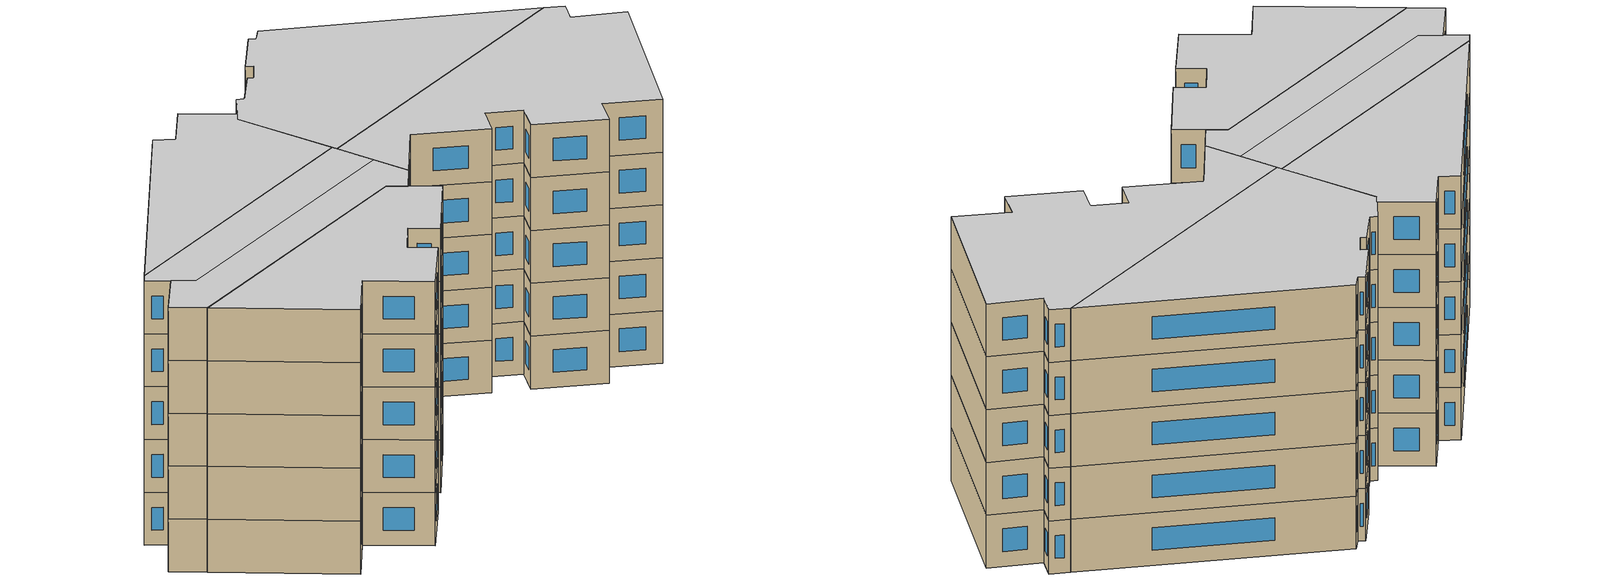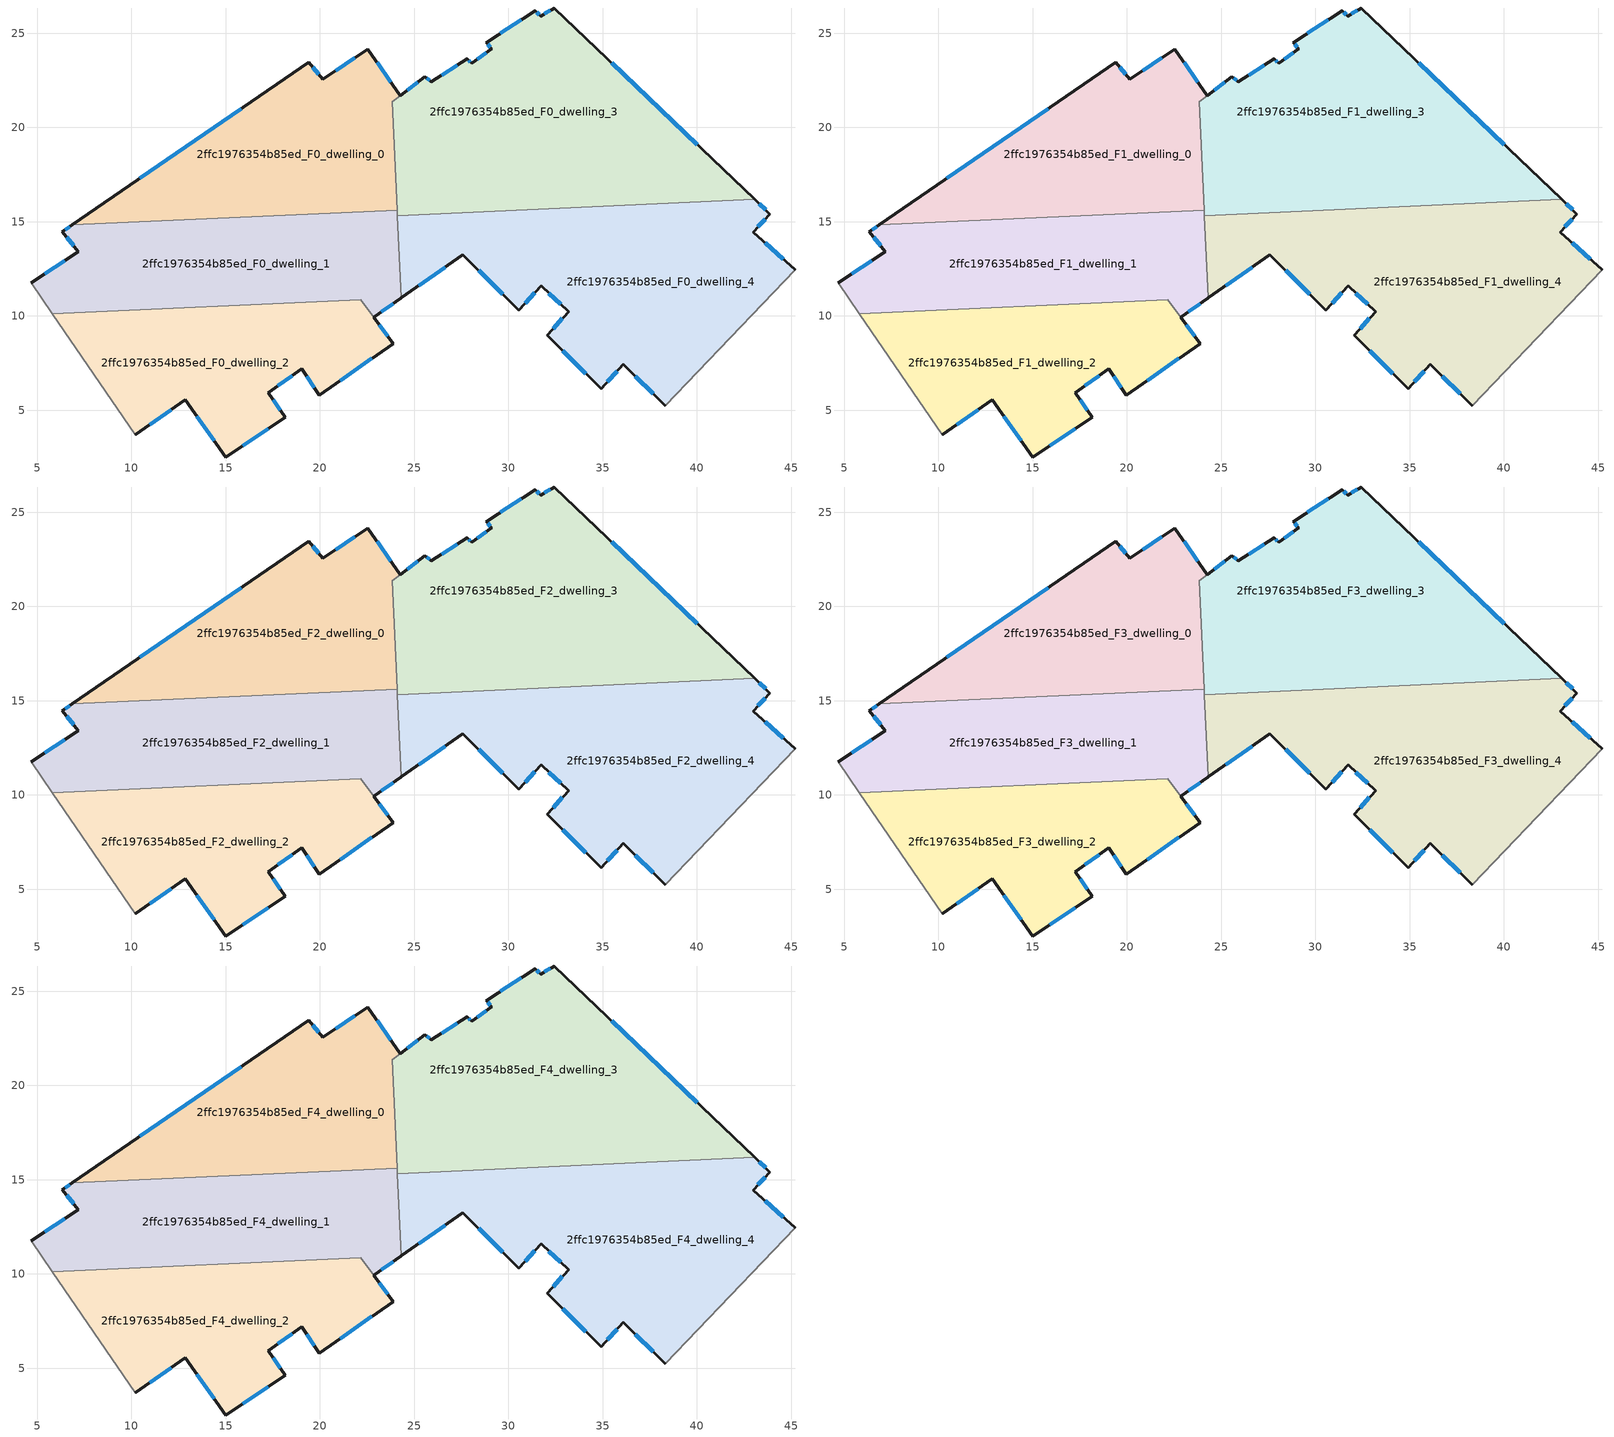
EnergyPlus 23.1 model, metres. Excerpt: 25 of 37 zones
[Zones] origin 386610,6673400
2ffc1976354b85ed_F0_dwelling_0
 floor ground (EU_floor_Construction): 22.53,24.14 24.26,21.69 23.84,21.36 24.1,15.61 6.87,14.84 19.4,23.44 20.16,22.55 z0
 wall outside (EU_wall_Construction): 24.26,21.69 22.53,24.14 20.16,22.55 19.4,23.44 6.87,14.84 z0:3
 wall to 2ffc1976354b85ed_F0_dwelling_3 (EU_wall_Construction): 24.1,15.61 23.84,21.36 24.26,21.69 z0:3
 wall to 2ffc1976354b85ed_F0_dwelling_1 (EU_wall_Construction): 6.87,14.84 24.1,15.61 z0:3
 window (EU_Window_Construction): 15.82,20.99 10.45,17.3 / 19.94,22.81 19.61,23.19 / 21.86,23.69 20.84,23.01 / 23.77,22.39 23.03,23.44 z0.86:2.14
2ffc1976354b85ed_F0_dwelling_1
 floor ground (EU_floor_Construction): 24.1,15.61 24.31,10.95 24.29,10.94 22.85,9.92 22.16,10.84 5.8,10.11 4.67,11.75 7.18,13.41 6.34,14.47 6.87,14.84 z0
 wall outside (EU_wall_Construction): 6.87,14.84 6.34,14.47 7.18,13.41 4.67,11.75 / 22.85,9.92 24.29,10.94 24.31,10.95 z0:3
 wall adiabatic (EU_wall_Construction): 4.67,11.75 5.8,10.11 z0:3
 wall to 2ffc1976354b85ed_F0_dwelling_2 (EU_wall_Construction): 5.8,10.11 22.16,10.84 22.85,9.92 z0:3
 wall to 2ffc1976354b85ed_F0_dwelling_4 (EU_wall_Construction): 24.31,10.95 24.11,15.32 z0:3
 wall to 2ffc1976354b85ed_F0_dwelling_3 (EU_wall_Construction): 24.11,15.32 24.1,15.61 z0:3
 window (EU_Window_Construction): 6.46,12.93 5.39,12.22 / 6.58,14.17 6.94,13.71 / 6.72,14.73 6.49,14.58 / 23.26,10.21 23.88,10.65 z0.86:2.14
2ffc1976354b85ed_F0_dwelling_2
 floor ground (EU_floor_Construction): 22.16,10.84 23.88,8.53 19.95,5.78 19.03,7.19 17.27,5.93 18.15,4.63 14.99,2.51 12.86,5.56 10.21,3.7 5.8,10.11 z0
 wall outside (EU_wall_Construction): 10.21,3.7 12.86,5.56 14.99,2.51 18.15,4.63 17.27,5.93 19.03,7.19 19.95,5.78 23.88,8.53 22.85,9.92 z0:3
 wall adiabatic (EU_wall_Construction): 5.8,10.11 10.21,3.7 z0:3
 window (EU_Window_Construction): 17.89,5 17.52,5.55 / 15.89,3.12 17.24,4.02 / 13.47,4.69 14.38,3.38 / 10.97,4.23 12.1,5.02 / 21.07,6.57 22.76,7.74 / 19.29,6.79 19.68,6.18 / 17.77,6.29 18.52,6.83 / 23.59,8.93 23.14,9.53 z0.86:2.14
2ffc1976354b85ed_F0_dwelling_3
 floor ground (EU_floor_Construction): 43.06,16.17 24.11,15.32 23.84,21.36 25.56,22.69 25.91,22.42 27.82,23.63 28.05,23.4 29.12,24.17 28.82,24.49 31.43,26.19 31.7,25.9 32.43,26.33 z0
 wall outside (EU_wall_Construction): 43.06,16.17 32.43,26.33 31.7,25.9 31.43,26.19 28.82,24.49 29.12,24.17 28.05,23.4 27.82,23.63 25.91,22.42 25.56,22.69 24.26,21.69 z0:3
 wall to 2ffc1976354b85ed_F0_dwelling_4 (EU_wall_Construction): 24.11,15.32 43.06,16.17 z0:3
 window (EU_Window_Construction): 28.91,24.4 29.03,24.26 / 30.68,25.71 29.57,24.98 / 31.62,25.99 31.51,26.11 / 32.22,26.21 31.91,26.03 / 40.02,19.08 35.47,23.43 / 25.19,22.4 24.64,21.97 / 25.81,22.5 25.66,22.61 / 27.27,23.29 26.45,22.77 / 27.98,23.47 27.88,23.57 / 28.81,23.95 28.35,23.62 z0.86:2.14
2ffc1976354b85ed_F0_dwelling_4
 floor ground (EU_floor_Construction): 43.87,15.39 42.98,14.44 45.22,12.44 38.32,5.23 36.1,7.43 34.91,6.12 32.05,8.96 33.19,10.22 31.73,11.6 30.53,10.3 27.58,13.25 24.31,10.95 24.11,15.32 43.06,16.17 z0
 wall outside (EU_wall_Construction): 24.31,10.95 27.58,13.25 30.53,10.3 31.73,11.6 33.19,10.22 32.05,8.96 34.91,6.12 36.1,7.43 38.32,5.23 / 45.22,12.44 42.98,14.44 43.87,15.39 43.06,16.17 z0:3
 wall adiabatic (EU_wall_Construction): 38.32,5.23 45.22,12.44 z0:3
 window (EU_Window_Construction): 36.73,6.8 37.69,5.86 / 35.25,6.5 35.76,7.06 / 32.87,8.15 34.1,6.93 / 32.86,9.86 32.38,9.32 / 32.15,11.21 32.77,10.62 / 30.88,10.68 31.39,11.23 / 28.42,12.41 29.69,11.15 / 25.24,11.61 26.64,12.59 / 43.64,15.62 43.29,15.95 / 43.23,14.71 43.62,15.12 / 44.58,13.01 43.62,13.87 z0.86:2.14
2ffc1976354b85ed_F1_dwelling_0
 floor to 2ffc1976354b85ed_F0_dwelling_0 (EU_floor_Construction): 22.53,24.14 24.26,21.69 23.84,21.36 24.1,15.61 6.87,14.84 19.4,23.44 20.16,22.55 z3
 wall outside (EU_wall_Construction): 24.26,21.69 22.53,24.14 20.16,22.55 19.4,23.44 6.87,14.84 z3:6
 wall to 2ffc1976354b85ed_F1_dwelling_3 (EU_wall_Construction): 24.1,15.61 23.84,21.36 24.26,21.69 z3:6
 wall to 2ffc1976354b85ed_F1_dwelling_1 (EU_wall_Construction): 6.87,14.84 24.1,15.61 z3:6
 window (EU_Window_Construction): 15.82,20.99 10.45,17.3 / 19.94,22.81 19.61,23.19 / 21.86,23.69 20.84,23.01 / 23.77,22.39 23.03,23.44 z3.86:5.14
2ffc1976354b85ed_F1_dwelling_1
 floor to 2ffc1976354b85ed_F0_dwelling_1 (EU_floor_Construction): 24.1,15.61 24.31,10.95 24.29,10.94 22.85,9.92 22.16,10.84 5.8,10.11 4.67,11.75 7.18,13.41 6.34,14.47 6.87,14.84 z3
 wall outside (EU_wall_Construction): 6.87,14.84 6.34,14.47 7.18,13.41 4.67,11.75 / 22.85,9.92 24.29,10.94 24.31,10.95 z3:6
 wall adiabatic (EU_wall_Construction): 4.67,11.75 5.8,10.11 z3:6
 wall to 2ffc1976354b85ed_F1_dwelling_2 (EU_wall_Construction): 5.8,10.11 22.16,10.84 22.85,9.92 z3:6
 wall to 2ffc1976354b85ed_F1_dwelling_4 (EU_wall_Construction): 24.31,10.95 24.11,15.32 z3:6
 wall to 2ffc1976354b85ed_F1_dwelling_3 (EU_wall_Construction): 24.11,15.32 24.1,15.61 z3:6
 window (EU_Window_Construction): 6.46,12.93 5.39,12.22 / 6.58,14.17 6.94,13.71 / 6.72,14.73 6.49,14.58 / 23.26,10.21 23.88,10.65 z3.86:5.14
2ffc1976354b85ed_F1_dwelling_2
 floor to 2ffc1976354b85ed_F0_dwelling_2 (EU_floor_Construction): 22.16,10.84 23.88,8.53 19.95,5.78 19.03,7.19 17.27,5.93 18.15,4.63 14.99,2.51 12.86,5.56 10.21,3.7 5.8,10.11 z3
 wall outside (EU_wall_Construction): 10.21,3.7 12.86,5.56 14.99,2.51 18.15,4.63 17.27,5.93 19.03,7.19 19.95,5.78 23.88,8.53 22.85,9.92 z3:6
 wall adiabatic (EU_wall_Construction): 5.8,10.11 10.21,3.7 z3:6
 window (EU_Window_Construction): 17.89,5 17.52,5.55 / 15.89,3.12 17.24,4.02 / 13.47,4.69 14.38,3.38 / 10.97,4.23 12.1,5.02 / 21.07,6.57 22.76,7.74 / 19.29,6.79 19.68,6.18 / 17.77,6.29 18.52,6.83 / 23.59,8.93 23.14,9.53 z3.86:5.14
2ffc1976354b85ed_F1_dwelling_3
 floor to 2ffc1976354b85ed_F0_dwelling_3 (EU_floor_Construction): 43.06,16.17 24.11,15.32 23.84,21.36 25.56,22.69 25.91,22.42 27.82,23.63 28.05,23.4 29.12,24.17 28.82,24.49 31.43,26.19 31.7,25.9 32.43,26.33 z3
 wall outside (EU_wall_Construction): 43.06,16.17 32.43,26.33 31.7,25.9 31.43,26.19 28.82,24.49 29.12,24.17 28.05,23.4 27.82,23.63 25.91,22.42 25.56,22.69 24.26,21.69 z3:6
 wall to 2ffc1976354b85ed_F1_dwelling_4 (EU_wall_Construction): 24.11,15.32 43.06,16.17 z3:6
 window (EU_Window_Construction): 28.91,24.4 29.03,24.26 / 30.68,25.71 29.57,24.98 / 31.62,25.99 31.51,26.11 / 32.22,26.21 31.91,26.03 / 40.02,19.08 35.47,23.43 / 25.19,22.4 24.64,21.97 / 25.81,22.5 25.66,22.61 / 27.27,23.29 26.45,22.77 / 27.98,23.47 27.88,23.57 / 28.81,23.95 28.35,23.62 z3.86:5.14
2ffc1976354b85ed_F1_dwelling_4
 floor to 2ffc1976354b85ed_F0_dwelling_4 (EU_floor_Construction): 43.87,15.39 42.98,14.44 45.22,12.44 38.32,5.23 36.1,7.43 34.91,6.12 32.05,8.96 33.19,10.22 31.73,11.6 30.53,10.3 27.58,13.25 24.31,10.95 24.11,15.32 43.06,16.17 z3
 wall outside (EU_wall_Construction): 24.31,10.95 27.58,13.25 30.53,10.3 31.73,11.6 33.19,10.22 32.05,8.96 34.91,6.12 36.1,7.43 38.32,5.23 / 45.22,12.44 42.98,14.44 43.87,15.39 43.06,16.17 z3:6
 wall adiabatic (EU_wall_Construction): 38.32,5.23 45.22,12.44 z3:6
 window (EU_Window_Construction): 36.73,6.8 37.69,5.86 / 35.25,6.5 35.76,7.06 / 32.87,8.15 34.1,6.93 / 32.86,9.86 32.38,9.32 / 32.15,11.21 32.77,10.62 / 30.88,10.68 31.39,11.23 / 28.42,12.41 29.69,11.15 / 25.24,11.61 26.64,12.59 / 43.64,15.62 43.29,15.95 / 43.23,14.71 43.62,15.12 / 44.58,13.01 43.62,13.87 z3.86:5.14
2ffc1976354b85ed_F2_dwelling_0
 floor to 2ffc1976354b85ed_F1_dwelling_0 (EU_floor_Construction): 22.53,24.14 24.26,21.69 23.84,21.36 24.1,15.61 6.87,14.84 19.4,23.44 20.16,22.55 z6
 wall outside (EU_wall_Construction): 24.26,21.69 22.53,24.14 20.16,22.55 19.4,23.44 6.87,14.84 z6:9
 wall to 2ffc1976354b85ed_F2_dwelling_3 (EU_wall_Construction): 24.1,15.61 23.84,21.36 24.26,21.69 z6:9
 wall to 2ffc1976354b85ed_F2_dwelling_1 (EU_wall_Construction): 6.87,14.84 24.1,15.61 z6:9
 window (EU_Window_Construction): 15.82,20.99 10.45,17.3 / 19.94,22.81 19.61,23.19 / 21.86,23.69 20.84,23.01 / 23.77,22.39 23.03,23.44 z6.86:8.14
2ffc1976354b85ed_F2_dwelling_1
 floor to 2ffc1976354b85ed_F1_dwelling_1 (EU_floor_Construction): 24.1,15.61 24.31,10.95 24.29,10.94 22.85,9.92 22.16,10.84 5.8,10.11 4.67,11.75 7.18,13.41 6.34,14.47 6.87,14.84 z6
 wall outside (EU_wall_Construction): 6.87,14.84 6.34,14.47 7.18,13.41 4.67,11.75 / 22.85,9.92 24.29,10.94 24.31,10.95 z6:9
 wall adiabatic (EU_wall_Construction): 4.67,11.75 5.8,10.11 z6:9
 wall to 2ffc1976354b85ed_F2_dwelling_2 (EU_wall_Construction): 5.8,10.11 22.16,10.84 22.85,9.92 z6:9
 wall to 2ffc1976354b85ed_F2_dwelling_4 (EU_wall_Construction): 24.31,10.95 24.11,15.32 z6:9
 wall to 2ffc1976354b85ed_F2_dwelling_3 (EU_wall_Construction): 24.11,15.32 24.1,15.61 z6:9
 window (EU_Window_Construction): 6.46,12.93 5.39,12.22 / 6.58,14.17 6.94,13.71 / 6.72,14.73 6.49,14.58 / 23.26,10.21 23.88,10.65 z6.86:8.14
2ffc1976354b85ed_F2_dwelling_2
 floor to 2ffc1976354b85ed_F1_dwelling_2 (EU_floor_Construction): 22.16,10.84 23.88,8.53 19.95,5.78 19.03,7.19 17.27,5.93 18.15,4.63 14.99,2.51 12.86,5.56 10.21,3.7 5.8,10.11 z6
 wall outside (EU_wall_Construction): 10.21,3.7 12.86,5.56 14.99,2.51 18.15,4.63 17.27,5.93 19.03,7.19 19.95,5.78 23.88,8.53 22.85,9.92 z6:9
 wall adiabatic (EU_wall_Construction): 5.8,10.11 10.21,3.7 z6:9
 window (EU_Window_Construction): 17.89,5 17.52,5.55 / 15.89,3.12 17.24,4.02 / 13.47,4.69 14.38,3.38 / 10.97,4.23 12.1,5.02 / 21.07,6.57 22.76,7.74 / 19.29,6.79 19.68,6.18 / 17.77,6.29 18.52,6.83 / 23.59,8.93 23.14,9.53 z6.86:8.14
2ffc1976354b85ed_F2_dwelling_3
 floor to 2ffc1976354b85ed_F1_dwelling_3 (EU_floor_Construction): 43.06,16.17 24.11,15.32 23.84,21.36 25.56,22.69 25.91,22.42 27.82,23.63 28.05,23.4 29.12,24.17 28.82,24.49 31.43,26.19 31.7,25.9 32.43,26.33 z6
 wall outside (EU_wall_Construction): 43.06,16.17 32.43,26.33 31.7,25.9 31.43,26.19 28.82,24.49 29.12,24.17 28.05,23.4 27.82,23.63 25.91,22.42 25.56,22.69 24.26,21.69 z6:9
 wall to 2ffc1976354b85ed_F2_dwelling_4 (EU_wall_Construction): 24.11,15.32 43.06,16.17 z6:9
 window (EU_Window_Construction): 28.91,24.4 29.03,24.26 / 30.68,25.71 29.57,24.98 / 31.62,25.99 31.51,26.11 / 32.22,26.21 31.91,26.03 / 40.02,19.08 35.47,23.43 / 25.19,22.4 24.64,21.97 / 25.81,22.5 25.66,22.61 / 27.27,23.29 26.45,22.77 / 27.98,23.47 27.88,23.57 / 28.81,23.95 28.35,23.62 z6.86:8.14
2ffc1976354b85ed_F2_dwelling_4
 floor to 2ffc1976354b85ed_F1_dwelling_4 (EU_floor_Construction): 43.87,15.39 42.98,14.44 45.22,12.44 38.32,5.23 36.1,7.43 34.91,6.12 32.05,8.96 33.19,10.22 31.73,11.6 30.53,10.3 27.58,13.25 24.31,10.95 24.11,15.32 43.06,16.17 z6
 wall outside (EU_wall_Construction): 24.31,10.95 27.58,13.25 30.53,10.3 31.73,11.6 33.19,10.22 32.05,8.96 34.91,6.12 36.1,7.43 38.32,5.23 / 45.22,12.44 42.98,14.44 43.87,15.39 43.06,16.17 z6:9
 wall adiabatic (EU_wall_Construction): 38.32,5.23 45.22,12.44 z6:9
 window (EU_Window_Construction): 36.73,6.8 37.69,5.86 / 35.25,6.5 35.76,7.06 / 32.87,8.15 34.1,6.93 / 32.86,9.86 32.38,9.32 / 32.15,11.21 32.77,10.62 / 30.88,10.68 31.39,11.23 / 28.42,12.41 29.69,11.15 / 25.24,11.61 26.64,12.59 / 43.64,15.62 43.29,15.95 / 43.23,14.71 43.62,15.12 / 44.58,13.01 43.62,13.87 z6.86:8.14
2ffc1976354b85ed_F3_dwelling_0
 floor to 2ffc1976354b85ed_F2_dwelling_0 (EU_floor_Construction): 22.53,24.14 24.26,21.69 23.84,21.36 24.1,15.61 6.87,14.84 19.4,23.44 20.16,22.55 z9
 wall outside (EU_wall_Construction): 24.26,21.69 22.53,24.14 20.16,22.55 19.4,23.44 6.87,14.84 z9:12
 wall to 2ffc1976354b85ed_F3_dwelling_3 (EU_wall_Construction): 24.1,15.61 23.84,21.36 24.26,21.69 z9:12
 wall to 2ffc1976354b85ed_F3_dwelling_1 (EU_wall_Construction): 6.87,14.84 24.1,15.61 z9:12
 window (EU_Window_Construction): 15.82,20.99 10.45,17.3 / 19.94,22.81 19.61,23.19 / 21.86,23.69 20.84,23.01 / 23.77,22.39 23.03,23.44 z9.86:11.14
2ffc1976354b85ed_F3_dwelling_1
 floor to 2ffc1976354b85ed_F2_dwelling_1 (EU_floor_Construction): 24.1,15.61 24.31,10.95 24.29,10.94 22.85,9.92 22.16,10.84 5.8,10.11 4.67,11.75 7.18,13.41 6.34,14.47 6.87,14.84 z9
 wall outside (EU_wall_Construction): 6.87,14.84 6.34,14.47 7.18,13.41 4.67,11.75 / 22.85,9.92 24.29,10.94 24.31,10.95 z9:12
 wall adiabatic (EU_wall_Construction): 4.67,11.75 5.8,10.11 z9:12
 wall to 2ffc1976354b85ed_F3_dwelling_2 (EU_wall_Construction): 5.8,10.11 22.16,10.84 22.85,9.92 z9:12
 wall to 2ffc1976354b85ed_F3_dwelling_4 (EU_wall_Construction): 24.31,10.95 24.11,15.32 z9:12
 wall to 2ffc1976354b85ed_F3_dwelling_3 (EU_wall_Construction): 24.11,15.32 24.1,15.61 z9:12
 window (EU_Window_Construction): 6.46,12.93 5.39,12.22 / 6.58,14.17 6.94,13.71 / 6.72,14.73 6.49,14.58 / 23.26,10.21 23.88,10.65 z9.86:11.14
2ffc1976354b85ed_F3_dwelling_2
 floor to 2ffc1976354b85ed_F2_dwelling_2 (EU_floor_Construction): 22.16,10.84 23.88,8.53 19.95,5.78 19.03,7.19 17.27,5.93 18.15,4.63 14.99,2.51 12.86,5.56 10.21,3.7 5.8,10.11 z9
 wall outside (EU_wall_Construction): 10.21,3.7 12.86,5.56 14.99,2.51 18.15,4.63 17.27,5.93 19.03,7.19 19.95,5.78 23.88,8.53 22.85,9.92 z9:12
 wall adiabatic (EU_wall_Construction): 5.8,10.11 10.21,3.7 z9:12
 window (EU_Window_Construction): 17.89,5 17.52,5.55 / 15.89,3.12 17.24,4.02 / 13.47,4.69 14.38,3.38 / 10.97,4.23 12.1,5.02 / 21.07,6.57 22.76,7.74 / 19.29,6.79 19.68,6.18 / 17.77,6.29 18.52,6.83 / 23.59,8.93 23.14,9.53 z9.86:11.14
2ffc1976354b85ed_F3_dwelling_3
 floor to 2ffc1976354b85ed_F2_dwelling_3 (EU_floor_Construction): 43.06,16.17 24.11,15.32 23.84,21.36 25.56,22.69 25.91,22.42 27.82,23.63 28.05,23.4 29.12,24.17 28.82,24.49 31.43,26.19 31.7,25.9 32.43,26.33 z9
 wall outside (EU_wall_Construction): 43.06,16.17 32.43,26.33 31.7,25.9 31.43,26.19 28.82,24.49 29.12,24.17 28.05,23.4 27.82,23.63 25.91,22.42 25.56,22.69 24.26,21.69 z9:12
 wall to 2ffc1976354b85ed_F3_dwelling_4 (EU_wall_Construction): 24.11,15.32 43.06,16.17 z9:12
 window (EU_Window_Construction): 28.91,24.4 29.03,24.26 / 30.68,25.71 29.57,24.98 / 31.62,25.99 31.51,26.11 / 32.22,26.21 31.91,26.03 / 40.02,19.08 35.47,23.43 / 25.19,22.4 24.64,21.97 / 25.81,22.5 25.66,22.61 / 27.27,23.29 26.45,22.77 / 27.98,23.47 27.88,23.57 / 28.81,23.95 28.35,23.62 z9.86:11.14
2ffc1976354b85ed_F3_dwelling_4
 floor to 2ffc1976354b85ed_F2_dwelling_4 (EU_floor_Construction): 43.87,15.39 42.98,14.44 45.22,12.44 38.32,5.23 36.1,7.43 34.91,6.12 32.05,8.96 33.19,10.22 31.73,11.6 30.53,10.3 27.58,13.25 24.31,10.95 24.11,15.32 43.06,16.17 z9
 wall outside (EU_wall_Construction): 24.31,10.95 27.58,13.25 30.53,10.3 31.73,11.6 33.19,10.22 32.05,8.96 34.91,6.12 36.1,7.43 38.32,5.23 / 45.22,12.44 42.98,14.44 43.87,15.39 43.06,16.17 z9:12
 wall adiabatic (EU_wall_Construction): 38.32,5.23 45.22,12.44 z9:12
 window (EU_Window_Construction): 36.73,6.8 37.69,5.86 / 35.25,6.5 35.76,7.06 / 32.87,8.15 34.1,6.93 / 32.86,9.86 32.38,9.32 / 32.15,11.21 32.77,10.62 / 30.88,10.68 31.39,11.23 / 28.42,12.41 29.69,11.15 / 25.24,11.61 26.64,12.59 / 43.64,15.62 43.29,15.95 / 43.23,14.71 43.62,15.12 / 44.58,13.01 43.62,13.87 z9.86:11.14
2ffc1976354b85ed_F4_dwelling_0
 floor to 2ffc1976354b85ed_F3_dwelling_0 (EU_floor_Construction): 22.53,24.14 24.26,21.69 23.84,21.36 24.1,15.61 6.87,14.84 19.4,23.44 20.16,22.55 z12
 wall outside (EU_wall_Construction): 24.26,21.69 22.53,24.14 20.16,22.55 19.4,23.44 6.87,14.84 z12:15
 wall to 2ffc1976354b85ed_F4_dwelling_3 (EU_wall_Construction): 24.1,15.61 23.84,21.36 24.26,21.69 z12:15
 wall to 2ffc1976354b85ed_F4_dwelling_1 (EU_wall_Construction): 6.87,14.84 24.1,15.61 z12:15
 window (EU_Window_Construction): 15.82,20.99 10.45,17.3 / 19.94,22.81 19.61,23.19 / 21.86,23.69 20.84,23.01 / 23.77,22.39 23.03,23.44 z12.86:14.14
 ceiling to 2ffc1976354b85ed_F5_dwelling_0 (EU_floor_Construction): 24.1,15.61 23.84,21.36 24.26,21.69 22.53,24.14 20.16,22.55 19.4,23.44 6.87,14.84 z15
2ffc1976354b85ed_F4_dwelling_1
 floor to 2ffc1976354b85ed_F3_dwelling_1 (EU_floor_Construction): 24.1,15.61 24.31,10.95 24.29,10.94 22.85,9.92 22.16,10.84 5.8,10.11 4.67,11.75 7.18,13.41 6.34,14.47 6.87,14.84 z12
 wall outside (EU_wall_Construction): 6.87,14.84 6.34,14.47 7.18,13.41 4.67,11.75 / 22.85,9.92 24.29,10.94 24.31,10.95 z12:15
 wall adiabatic (EU_wall_Construction): 4.67,11.75 5.8,10.11 z12:15
 wall to 2ffc1976354b85ed_F4_dwelling_2 (EU_wall_Construction): 5.8,10.11 22.16,10.84 22.85,9.92 z12:15
 wall to 2ffc1976354b85ed_F4_dwelling_4 (EU_wall_Construction): 24.31,10.95 24.11,15.32 z12:15
 wall to 2ffc1976354b85ed_F4_dwelling_3 (EU_wall_Construction): 24.11,15.32 24.1,15.61 z12:15
 window (EU_Window_Construction): 6.46,12.93 5.39,12.22 / 6.58,14.17 6.94,13.71 / 6.72,14.73 6.49,14.58 / 23.26,10.21 23.88,10.65 z12.86:14.14
 ceiling to 2ffc1976354b85ed_F5_dwelling_1 (EU_floor_Construction): 24.29,10.94 24.31,10.95 24.21,13.1 7.99,12.37 7.18,13.41 4.67,11.75 5.8,10.11 22.16,10.84 22.85,9.92 z15
 ceiling to 2ffc1976354b85ed_F5_dwelling_0 (EU_floor_Construction): 24.21,13.1 24.1,15.61 6.87,14.84 6.34,14.47 8,12.37 z15
2ffc1976354b85ed_F4_dwelling_2
 floor to 2ffc1976354b85ed_F3_dwelling_2 (EU_floor_Construction): 22.16,10.84 23.88,8.53 19.95,5.78 19.03,7.19 17.27,5.93 18.15,4.63 14.99,2.51 12.86,5.56 10.21,3.7 5.8,10.11 z12
 wall outside (EU_wall_Construction): 10.21,3.7 12.86,5.56 14.99,2.51 18.15,4.63 17.27,5.93 19.03,7.19 19.95,5.78 23.88,8.53 22.85,9.92 z12:15
 wall adiabatic (EU_wall_Construction): 5.8,10.11 10.21,3.7 z12:15
 window (EU_Window_Construction): 17.89,5 17.52,5.55 / 15.89,3.12 17.24,4.02 / 13.47,4.69 14.38,3.38 / 10.97,4.23 12.1,5.02 / 21.07,6.57 22.76,7.74 / 19.29,6.79 19.68,6.18 / 17.77,6.29 18.52,6.83 / 23.59,8.93 23.14,9.53 z12.86:14.14
 ceiling to 2ffc1976354b85ed_F5_dwelling_1 (EU_floor_Construction): 19.95,5.78 23.88,8.53 22.16,10.84 5.8,10.11 10.21,3.7 12.86,5.56 14.99,2.51 18.15,4.63 17.27,5.93 19.03,7.19 z15
2ffc1976354b85ed_F4_dwelling_3
 floor to 2ffc1976354b85ed_F3_dwelling_3 (EU_floor_Construction): 43.06,16.17 24.11,15.32 23.84,21.36 25.56,22.69 25.91,22.42 27.82,23.63 28.05,23.4 29.12,24.17 28.82,24.49 31.43,26.19 31.7,25.9 32.43,26.33 z12
 wall outside (EU_wall_Construction): 43.06,16.17 32.43,26.33 31.7,25.9 31.43,26.19 28.82,24.49 29.12,24.17 28.05,23.4 27.82,23.63 25.91,22.42 25.56,22.69 24.26,21.69 z12:15
 wall to 2ffc1976354b85ed_F4_dwelling_4 (EU_wall_Construction): 24.11,15.32 43.06,16.17 z12:15
 window (EU_Window_Construction): 28.91,24.4 29.03,24.26 / 30.68,25.71 29.57,24.98 / 31.62,25.99 31.51,26.11 / 32.22,26.21 31.91,26.03 / 40.02,19.08 35.47,23.43 / 25.19,22.4 24.64,21.97 / 25.81,22.5 25.66,22.61 / 27.27,23.29 26.45,22.77 / 27.98,23.47 27.88,23.57 / 28.81,23.95 28.35,23.62 z12.86:14.14
 ceiling to 2ffc1976354b85ed_F5_dwelling_2 (EU_floor_Construction): 43.06,16.17 32.43,26.33 31.7,25.9 31.43,26.19 28.82,24.49 29.12,24.17 28.05,23.4 27.82,23.63 25.91,22.42 25.56,22.69 23.84,21.36 24.11,15.32 z15
2ffc1976354b85ed_F4_dwelling_4
 floor to 2ffc1976354b85ed_F3_dwelling_4 (EU_floor_Construction): 43.87,15.39 42.98,14.44 45.22,12.44 38.32,5.23 36.1,7.43 34.91,6.12 32.05,8.96 33.19,10.22 31.73,11.6 30.53,10.3 27.58,13.25 24.31,10.95 24.11,15.32 43.06,16.17 z12
 wall outside (EU_wall_Construction): 24.31,10.95 27.58,13.25 30.53,10.3 31.73,11.6 33.19,10.22 32.05,8.96 34.91,6.12 36.1,7.43 38.32,5.23 / 45.22,12.44 42.98,14.44 43.87,15.39 43.06,16.17 z12:15
 wall adiabatic (EU_wall_Construction): 38.32,5.23 45.22,12.44 z12:15
 window (EU_Window_Construction): 36.73,6.8 37.69,5.86 / 35.25,6.5 35.76,7.06 / 32.87,8.15 34.1,6.93 / 32.86,9.86 32.38,9.32 / 32.15,11.21 32.77,10.62 / 30.88,10.68 31.39,11.23 / 28.42,12.41 29.69,11.15 / 25.24,11.61 26.64,12.59 / 43.64,15.62 43.29,15.95 / 43.23,14.71 43.62,15.12 / 44.58,13.01 43.62,13.87 z12.86:14.14
 ceiling to 2ffc1976354b85ed_F5_dwelling_3 (EU_floor_Construction): 38.32,5.23 45.22,12.44 42.98,14.44 43.87,15.39 43.06,16.17 24.11,15.32 24.31,10.95 27.58,13.25 30.53,10.3 31.73,11.6 33.19,10.22 32.05,8.96 34.91,6.12 36.1,7.43 z15
[Building]
EU S2 Campaign: North Axis=0; Terrain=City; Solar Distribution=FullExterior
[Site:Location]
Helsinki-Vantaa.AP: Latitude=60.317; Longitude=24.963; Time Zone=2; Elevation=54.6
[SizingPeriod:WeatherFileDays]
AnnualSizingPeriod: Begin Month=1; Begin Day of Month=1; End Month=12; End Day of Month=31; Day of Week for Start Day=Monday; Use Weather File Daylight Saving Period=No; Use Weather File Rain and Snow Indicators=No
[MATERIAL]
EU_InternalMass_Material: Roughness=MediumRough; Thickness=0.1; Conductivity=1; Density=1800; Specific Heat=900; Thermal Absorptance=0.9; Solar Absorptance=0.7; Visible Absorptance=0.7
[MATERIAL:NOMASS] Roughness=MediumRough; Thermal Absorptance=0.9; Solar Absorptance=0.7; Visible Absorptance=0.7
Name | Thermal Resistance
EU_wall_NoMass | 2.6932
EU_floor_NoMass | 2.22482
[WINDOWMATERIAL:SIMPLEGLAZINGSYSTEM]
EU_Window_SimpleGlazing: UFactor=2.14966; Solar Heat Gain Coefficient=0.7; Visible Transmittance=0.7
[CONSTRUCTION]
EU_wall_Construction: EU_wall_NoMass
EU_floor_Construction: EU_floor_NoMass
EU_Window_Construction: EU_Window_SimpleGlazing
EU_InternalMass_Construction: EU_InternalMass_Material
[ZONE] Type=1; Multiplier=1; Ceiling Height=autocalculate; Floor Area=autocalculate; Part of Total Floor Area=Yes
Name | Volume
2ffc1976354b85ed_F0_dwelling_0; 2ffc1976354b85ed_F1_dwelling_0; 2ffc1976354b85ed_F2_dwelling_0; 2ffc1976354b85ed_F3_dwelling_0; 2ffc1976354b85ed_F4_dwelling_0 | 257.27
2ffc1976354b85ed_F0_dwelling_1; 2ffc1976354b85ed_F1_dwelling_1; 2ffc1976354b85ed_F2_dwelling_1; 2ffc1976354b85ed_F3_dwelling_1; 2ffc1976354b85ed_F4_dwelling_1 | 259.686
2ffc1976354b85ed_F0_dwelling_2; 2ffc1976354b85ed_F1_dwelling_2; 2ffc1976354b85ed_F2_dwelling_2; 2ffc1976354b85ed_F3_dwelling_2; 2ffc1976354b85ed_F4_dwelling_2 | 253.595
2ffc1976354b85ed_F0_dwelling_3; 2ffc1976354b85ed_F1_dwelling_3; 2ffc1976354b85ed_F2_dwelling_3; 2ffc1976354b85ed_F3_dwelling_3; 2ffc1976354b85ed_F4_dwelling_3 | 384.306
2ffc1976354b85ed_F0_dwelling_4; 2ffc1976354b85ed_F1_dwelling_4; 2ffc1976354b85ed_F2_dwelling_4; 2ffc1976354b85ed_F3_dwelling_4; 2ffc1976354b85ed_F4_dwelling_4 | 384.976
[INTERNALMASS] Construction=EU_InternalMass_Construction
Name | Zone or ZoneList | Surface Area
2ffc1976354b85ed_F0_dwelling_0_EU_InternalMass | 2ffc1976354b85ed_F0_dwelling_0 | 85.7568
2ffc1976354b85ed_F0_dwelling_1_EU_InternalMass | 2ffc1976354b85ed_F0_dwelling_1 | 86.5617
2ffc1976354b85ed_F0_dwelling_2_EU_InternalMass | 2ffc1976354b85ed_F0_dwelling_2 | 84.5374
2ffc1976354b85ed_F0_dwelling_3_EU_InternalMass | 2ffc1976354b85ed_F0_dwelling_3 | 128.102
2ffc1976354b85ed_F0_dwelling_4_EU_InternalMass | 2ffc1976354b85ed_F0_dwelling_4 | 128.326
2ffc1976354b85ed_F1_dwelling_0_EU_InternalMass | 2ffc1976354b85ed_F1_dwelling_0 | 85.7568
2ffc1976354b85ed_F1_dwelling_1_EU_InternalMass | 2ffc1976354b85ed_F1_dwelling_1 | 86.5617
2ffc1976354b85ed_F1_dwelling_2_EU_InternalMass | 2ffc1976354b85ed_F1_dwelling_2 | 84.5374
2ffc1976354b85ed_F1_dwelling_3_EU_InternalMass | 2ffc1976354b85ed_F1_dwelling_3 | 128.102
2ffc1976354b85ed_F1_dwelling_4_EU_InternalMass | 2ffc1976354b85ed_F1_dwelling_4 | 128.326
2ffc1976354b85ed_F2_dwelling_0_EU_InternalMass | 2ffc1976354b85ed_F2_dwelling_0 | 85.7568
2ffc1976354b85ed_F2_dwelling_1_EU_InternalMass | 2ffc1976354b85ed_F2_dwelling_1 | 86.5617
2ffc1976354b85ed_F2_dwelling_2_EU_InternalMass | 2ffc1976354b85ed_F2_dwelling_2 | 84.5374
2ffc1976354b85ed_F2_dwelling_3_EU_InternalMass | 2ffc1976354b85ed_F2_dwelling_3 | 128.102
2ffc1976354b85ed_F2_dwelling_4_EU_InternalMass | 2ffc1976354b85ed_F2_dwelling_4 | 128.326
2ffc1976354b85ed_F3_dwelling_0_EU_InternalMass | 2ffc1976354b85ed_F3_dwelling_0 | 85.7568
2ffc1976354b85ed_F3_dwelling_1_EU_InternalMass | 2ffc1976354b85ed_F3_dwelling_1 | 86.5617
2ffc1976354b85ed_F3_dwelling_2_EU_InternalMass | 2ffc1976354b85ed_F3_dwelling_2 | 84.5374
2ffc1976354b85ed_F3_dwelling_3_EU_InternalMass | 2ffc1976354b85ed_F3_dwelling_3 | 128.102
2ffc1976354b85ed_F3_dwelling_4_EU_InternalMass | 2ffc1976354b85ed_F3_dwelling_4 | 128.326
2ffc1976354b85ed_F4_dwelling_0_EU_InternalMass | 2ffc1976354b85ed_F4_dwelling_0 | 85.7568
2ffc1976354b85ed_F4_dwelling_1_EU_InternalMass | 2ffc1976354b85ed_F4_dwelling_1 | 86.5617
2ffc1976354b85ed_F4_dwelling_2_EU_InternalMass | 2ffc1976354b85ed_F4_dwelling_2 | 84.5374
2ffc1976354b85ed_F4_dwelling_3_EU_InternalMass | 2ffc1976354b85ed_F4_dwelling_3 | 128.102
2ffc1976354b85ed_F4_dwelling_4_EU_InternalMass | 2ffc1976354b85ed_F4_dwelling_4 | 128.326
[OTHEREQUIPMENT] Fuel Type=Electricity; Design Level Calculation Method=Watts/Area; Power per Zone Floor Area=1; Fraction Latent=0; Fraction Radiant=0; Fraction Lost=0; Carbon Dioxide Generation Rate=0; EndUse Subcategory=EU_Step8_InternalGains
Name | Zone or ZoneList or Space or SpaceList | Schedule
EU_Step8_InternalGain_2ffc1976354b85ed_F0_dwelling_0_f000 | 2ffc1976354b85ed_F0_dwelling_0 | EU_Step8_GainSchedule_2ffc1976354b85ed_F0_dwelling_0_f000
EU_Step8_InternalGain_2ffc1976354b85ed_F0_dwelling_1_f000 | 2ffc1976354b85ed_F0_dwelling_1 | EU_Step8_GainSchedule_2ffc1976354b85ed_F0_dwelling_1_f000
EU_Step8_InternalGain_2ffc1976354b85ed_F0_dwelling_2_f000 | 2ffc1976354b85ed_F0_dwelling_2 | EU_Step8_GainSchedule_2ffc1976354b85ed_F0_dwelling_2_f000
EU_Step8_InternalGain_2ffc1976354b85ed_F0_dwelling_3_f000 | 2ffc1976354b85ed_F0_dwelling_3 | EU_Step8_GainSchedule_2ffc1976354b85ed_F0_dwelling_3_f000
EU_Step8_InternalGain_2ffc1976354b85ed_F0_dwelling_4_f000 | 2ffc1976354b85ed_F0_dwelling_4 | EU_Step8_GainSchedule_2ffc1976354b85ed_F0_dwelling_4_f000
EU_Step8_InternalGain_2ffc1976354b85ed_F1_dwelling_0_f000 | 2ffc1976354b85ed_F1_dwelling_0 | EU_Step8_GainSchedule_2ffc1976354b85ed_F1_dwelling_0_f000
EU_Step8_InternalGain_2ffc1976354b85ed_F1_dwelling_1_f000 | 2ffc1976354b85ed_F1_dwelling_1 | EU_Step8_GainSchedule_2ffc1976354b85ed_F1_dwelling_1_f000
EU_Step8_InternalGain_2ffc1976354b85ed_F1_dwelling_2_f000 | 2ffc1976354b85ed_F1_dwelling_2 | EU_Step8_GainSchedule_2ffc1976354b85ed_F1_dwelling_2_f000
EU_Step8_InternalGain_2ffc1976354b85ed_F1_dwelling_3_f000 | 2ffc1976354b85ed_F1_dwelling_3 | EU_Step8_GainSchedule_2ffc1976354b85ed_F1_dwelling_3_f000
EU_Step8_InternalGain_2ffc1976354b85ed_F1_dwelling_4_f000 | 2ffc1976354b85ed_F1_dwelling_4 | EU_Step8_GainSchedule_2ffc1976354b85ed_F1_dwelling_4_f000
EU_Step8_InternalGain_2ffc1976354b85ed_F2_dwelling_0_f000 | 2ffc1976354b85ed_F2_dwelling_0 | EU_Step8_GainSchedule_2ffc1976354b85ed_F2_dwelling_0_f000
EU_Step8_InternalGain_2ffc1976354b85ed_F2_dwelling_1_f000 | 2ffc1976354b85ed_F2_dwelling_1 | EU_Step8_GainSchedule_2ffc1976354b85ed_F2_dwelling_1_f000
EU_Step8_InternalGain_2ffc1976354b85ed_F2_dwelling_2_f000 | 2ffc1976354b85ed_F2_dwelling_2 | EU_Step8_GainSchedule_2ffc1976354b85ed_F2_dwelling_2_f000
EU_Step8_InternalGain_2ffc1976354b85ed_F2_dwelling_3_f000 | 2ffc1976354b85ed_F2_dwelling_3 | EU_Step8_GainSchedule_2ffc1976354b85ed_F2_dwelling_3_f000
EU_Step8_InternalGain_2ffc1976354b85ed_F2_dwelling_4_f000 | 2ffc1976354b85ed_F2_dwelling_4 | EU_Step8_GainSchedule_2ffc1976354b85ed_F2_dwelling_4_f000
EU_Step8_InternalGain_2ffc1976354b85ed_F3_dwelling_0_f000 | 2ffc1976354b85ed_F3_dwelling_0 | EU_Step8_GainSchedule_2ffc1976354b85ed_F3_dwelling_0_f000
EU_Step8_InternalGain_2ffc1976354b85ed_F3_dwelling_1_f000 | 2ffc1976354b85ed_F3_dwelling_1 | EU_Step8_GainSchedule_2ffc1976354b85ed_F3_dwelling_1_f000
EU_Step8_InternalGain_2ffc1976354b85ed_F3_dwelling_2_f000 | 2ffc1976354b85ed_F3_dwelling_2 | EU_Step8_GainSchedule_2ffc1976354b85ed_F3_dwelling_2_f000
EU_Step8_InternalGain_2ffc1976354b85ed_F3_dwelling_3_f000 | 2ffc1976354b85ed_F3_dwelling_3 | EU_Step8_GainSchedule_2ffc1976354b85ed_F3_dwelling_3_f000
EU_Step8_InternalGain_2ffc1976354b85ed_F3_dwelling_4_f000 | 2ffc1976354b85ed_F3_dwelling_4 | EU_Step8_GainSchedule_2ffc1976354b85ed_F3_dwelling_4_f000
EU_Step8_InternalGain_2ffc1976354b85ed_F4_dwelling_0_f000 | 2ffc1976354b85ed_F4_dwelling_0 | EU_Step8_GainSchedule_2ffc1976354b85ed_F4_dwelling_0_f000
EU_Step8_InternalGain_2ffc1976354b85ed_F4_dwelling_1_f000 | 2ffc1976354b85ed_F4_dwelling_1 | EU_Step8_GainSchedule_2ffc1976354b85ed_F4_dwelling_1_f000
EU_Step8_InternalGain_2ffc1976354b85ed_F4_dwelling_2_f000 | 2ffc1976354b85ed_F4_dwelling_2 | EU_Step8_GainSchedule_2ffc1976354b85ed_F4_dwelling_2_f000
EU_Step8_InternalGain_2ffc1976354b85ed_F4_dwelling_3_f000 | 2ffc1976354b85ed_F4_dwelling_3 | EU_Step8_GainSchedule_2ffc1976354b85ed_F4_dwelling_3_f000
EU_Step8_InternalGain_2ffc1976354b85ed_F4_dwelling_4_f000 | 2ffc1976354b85ed_F4_dwelling_4 | EU_Step8_GainSchedule_2ffc1976354b85ed_F4_dwelling_4_f000
[ZONEVENTILATION:DESIGNFLOWRATE] Schedule=EU_AlwaysOn; Design Flow Rate Calculation Method=AirChanges/Hour; Air Changes per Hour=0.586271; Ventilation Type=Natural; Fan Pressure Rise=0; Fan Total Efficiency=1; Constant Term Coefficient=1; Temperature Term Coefficient=0; Velocity Term Coefficient=0; Velocity Squared Term Coefficient=0; Minimum Indoor Temperature=-100; Maximum Indoor Temperature=100; Delta Temperature=-100; Minimum Outdoor Temperature=-100; Maximum Outdoor Temperature=100; Maximum Wind Speed=40
Name | Zone or ZoneList or Space or SpaceList
EU_ConstantAir_2ffc1976354b85ed_F0_dwelling_0 | 2ffc1976354b85ed_F0_dwelling_0
EU_ConstantAir_2ffc1976354b85ed_F0_dwelling_1 | 2ffc1976354b85ed_F0_dwelling_1
EU_ConstantAir_2ffc1976354b85ed_F0_dwelling_2 | 2ffc1976354b85ed_F0_dwelling_2
EU_ConstantAir_2ffc1976354b85ed_F0_dwelling_3 | 2ffc1976354b85ed_F0_dwelling_3
EU_ConstantAir_2ffc1976354b85ed_F0_dwelling_4 | 2ffc1976354b85ed_F0_dwelling_4
EU_ConstantAir_2ffc1976354b85ed_F1_dwelling_0 | 2ffc1976354b85ed_F1_dwelling_0
EU_ConstantAir_2ffc1976354b85ed_F1_dwelling_1 | 2ffc1976354b85ed_F1_dwelling_1
EU_ConstantAir_2ffc1976354b85ed_F1_dwelling_2 | 2ffc1976354b85ed_F1_dwelling_2
EU_ConstantAir_2ffc1976354b85ed_F1_dwelling_3 | 2ffc1976354b85ed_F1_dwelling_3
EU_ConstantAir_2ffc1976354b85ed_F1_dwelling_4 | 2ffc1976354b85ed_F1_dwelling_4
EU_ConstantAir_2ffc1976354b85ed_F2_dwelling_0 | 2ffc1976354b85ed_F2_dwelling_0
EU_ConstantAir_2ffc1976354b85ed_F2_dwelling_1 | 2ffc1976354b85ed_F2_dwelling_1
EU_ConstantAir_2ffc1976354b85ed_F2_dwelling_2 | 2ffc1976354b85ed_F2_dwelling_2
EU_ConstantAir_2ffc1976354b85ed_F2_dwelling_3 | 2ffc1976354b85ed_F2_dwelling_3
EU_ConstantAir_2ffc1976354b85ed_F2_dwelling_4 | 2ffc1976354b85ed_F2_dwelling_4
EU_ConstantAir_2ffc1976354b85ed_F3_dwelling_0 | 2ffc1976354b85ed_F3_dwelling_0
EU_ConstantAir_2ffc1976354b85ed_F3_dwelling_1 | 2ffc1976354b85ed_F3_dwelling_1
EU_ConstantAir_2ffc1976354b85ed_F3_dwelling_2 | 2ffc1976354b85ed_F3_dwelling_2
EU_ConstantAir_2ffc1976354b85ed_F3_dwelling_3 | 2ffc1976354b85ed_F3_dwelling_3
EU_ConstantAir_2ffc1976354b85ed_F3_dwelling_4 | 2ffc1976354b85ed_F3_dwelling_4
EU_ConstantAir_2ffc1976354b85ed_F4_dwelling_0 | 2ffc1976354b85ed_F4_dwelling_0
EU_ConstantAir_2ffc1976354b85ed_F4_dwelling_1 | 2ffc1976354b85ed_F4_dwelling_1
EU_ConstantAir_2ffc1976354b85ed_F4_dwelling_2 | 2ffc1976354b85ed_F4_dwelling_2
EU_ConstantAir_2ffc1976354b85ed_F4_dwelling_3 | 2ffc1976354b85ed_F4_dwelling_3
EU_ConstantAir_2ffc1976354b85ed_F4_dwelling_4 | 2ffc1976354b85ed_F4_dwelling_4
[HVACTEMPLATE:THERMOSTAT] Constant Heating Setpoint=20; Constant Cooling Setpoint=50
EU_HeatOnly_2ffc1976354b85ed_F0_dwelling_0; EU_HeatOnly_2ffc1976354b85ed_F0_dwelling_1; EU_HeatOnly_2ffc1976354b85ed_F0_dwelling_2; EU_HeatOnly_2ffc1976354b85ed_F0_dwelling_3; EU_HeatOnly_2ffc1976354b85ed_F0_dwelling_4; EU_HeatOnly_2ffc1976354b85ed_F1_dwelling_0; EU_HeatOnly_2ffc1976354b85ed_F1_dwelling_1; EU_HeatOnly_2ffc1976354b85ed_F1_dwelling_2; EU_HeatOnly_2ffc1976354b85ed_F1_dwelling_3; EU_HeatOnly_2ffc1976354b85ed_F1_dwelling_4; EU_HeatOnly_2ffc1976354b85ed_F2_dwelling_0; EU_HeatOnly_2ffc1976354b85ed_F2_dwelling_1; EU_HeatOnly_2ffc1976354b85ed_F2_dwelling_2; EU_HeatOnly_2ffc1976354b85ed_F2_dwelling_3; EU_HeatOnly_2ffc1976354b85ed_F2_dwelling_4; EU_HeatOnly_2ffc1976354b85ed_F3_dwelling_0; EU_HeatOnly_2ffc1976354b85ed_F3_dwelling_1; EU_HeatOnly_2ffc1976354b85ed_F3_dwelling_2; EU_HeatOnly_2ffc1976354b85ed_F3_dwelling_3; EU_HeatOnly_2ffc1976354b85ed_F3_dwelling_4; EU_HeatOnly_2ffc1976354b85ed_F4_dwelling_0; EU_HeatOnly_2ffc1976354b85ed_F4_dwelling_1; EU_HeatOnly_2ffc1976354b85ed_F4_dwelling_2; EU_HeatOnly_2ffc1976354b85ed_F4_dwelling_3; EU_HeatOnly_2ffc1976354b85ed_F4_dwelling_4; EU_HeatOnly_2ffc1976354b85ed_F5_dwelling_0; EU_HeatOnly_2ffc1976354b85ed_F5_dwelling_1; EU_HeatOnly_2ffc1976354b85ed_F5_dwelling_2; EU_HeatOnly_2ffc1976354b85ed_F5_dwelling_3; EU_HeatOnly_2ffc1976354b85ed_F6_dwelling_0; EU_HeatOnly_2ffc1976354b85ed_F6_dwelling_1; EU_HeatOnly_2ffc1976354b85ed_F6_dwelling_2; EU_HeatOnly_2ffc1976354b85ed_F6_dwelling_3; EU_HeatOnly_2ffc1976354b85ed_F7_dwelling_0; EU_HeatOnly_2ffc1976354b85ed_F7_dwelling_1; EU_HeatOnly_2ffc1976354b85ed_F7_dwelling_2; EU_HeatOnly_2ffc1976354b85ed_F7_dwelling_3
[HVACTEMPLATE:ZONE:IDEALLOADSAIRSYSTEM] System Availability Schedule=EU_AlwaysOn; Maximum Heating Supply Air Temperature=50; Minimum Cooling Supply Air Temperature=13; Maximum Heating Supply Air Humidity Ratio=0.0156; Minimum Cooling Supply Air Humidity Ratio=0.0077; Heating Limit=NoLimit; Cooling Limit=NoLimit; Heating Availability Schedule=EU_AlwaysOn; Cooling Availability Schedule=EU_CoolingOff; Dehumidification Control Type=ConstantSensibleHeatRatio; Cooling Sensible Heat Ratio=0.7; Dehumidification Setpoint=60; Humidification Control Type=None; Humidification Setpoint=30; Outdoor Air Method=None; Outdoor Air Flow Rate per Person=0.00944; Outdoor Air Flow Rate per Zone Floor Area=0; Outdoor Air Flow Rate per Zone=0; Demand Controlled Ventilation Type=None; Outdoor Air Economizer Type=NoEconomizer; Heat Recovery Type=None; Sensible Heat Recovery Effectiveness=0.7; Latent Heat Recovery Effectiveness=0.65
Name | Template Thermostat
2ffc1976354b85ed_F0_dwelling_0 | EU_HeatOnly_2ffc1976354b85ed_F0_dwelling_0
2ffc1976354b85ed_F0_dwelling_1 | EU_HeatOnly_2ffc1976354b85ed_F0_dwelling_1
2ffc1976354b85ed_F0_dwelling_2 | EU_HeatOnly_2ffc1976354b85ed_F0_dwelling_2
2ffc1976354b85ed_F0_dwelling_3 | EU_HeatOnly_2ffc1976354b85ed_F0_dwelling_3
2ffc1976354b85ed_F0_dwelling_4 | EU_HeatOnly_2ffc1976354b85ed_F0_dwelling_4
2ffc1976354b85ed_F1_dwelling_0 | EU_HeatOnly_2ffc1976354b85ed_F1_dwelling_0
2ffc1976354b85ed_F1_dwelling_1 | EU_HeatOnly_2ffc1976354b85ed_F1_dwelling_1
2ffc1976354b85ed_F1_dwelling_2 | EU_HeatOnly_2ffc1976354b85ed_F1_dwelling_2
2ffc1976354b85ed_F1_dwelling_3 | EU_HeatOnly_2ffc1976354b85ed_F1_dwelling_3
2ffc1976354b85ed_F1_dwelling_4 | EU_HeatOnly_2ffc1976354b85ed_F1_dwelling_4
2ffc1976354b85ed_F2_dwelling_0 | EU_HeatOnly_2ffc1976354b85ed_F2_dwelling_0
2ffc1976354b85ed_F2_dwelling_1 | EU_HeatOnly_2ffc1976354b85ed_F2_dwelling_1
2ffc1976354b85ed_F2_dwelling_2 | EU_HeatOnly_2ffc1976354b85ed_F2_dwelling_2
2ffc1976354b85ed_F2_dwelling_3 | EU_HeatOnly_2ffc1976354b85ed_F2_dwelling_3
2ffc1976354b85ed_F2_dwelling_4 | EU_HeatOnly_2ffc1976354b85ed_F2_dwelling_4
2ffc1976354b85ed_F3_dwelling_0 | EU_HeatOnly_2ffc1976354b85ed_F3_dwelling_0
2ffc1976354b85ed_F3_dwelling_1 | EU_HeatOnly_2ffc1976354b85ed_F3_dwelling_1
2ffc1976354b85ed_F3_dwelling_2 | EU_HeatOnly_2ffc1976354b85ed_F3_dwelling_2
2ffc1976354b85ed_F3_dwelling_3 | EU_HeatOnly_2ffc1976354b85ed_F3_dwelling_3
2ffc1976354b85ed_F3_dwelling_4 | EU_HeatOnly_2ffc1976354b85ed_F3_dwelling_4
2ffc1976354b85ed_F4_dwelling_0 | EU_HeatOnly_2ffc1976354b85ed_F4_dwelling_0
2ffc1976354b85ed_F4_dwelling_1 | EU_HeatOnly_2ffc1976354b85ed_F4_dwelling_1
2ffc1976354b85ed_F4_dwelling_2 | EU_HeatOnly_2ffc1976354b85ed_F4_dwelling_2
2ffc1976354b85ed_F4_dwelling_3 | EU_HeatOnly_2ffc1976354b85ed_F4_dwelling_3
2ffc1976354b85ed_F4_dwelling_4 | EU_HeatOnly_2ffc1976354b85ed_F4_dwelling_4
[SIZING:ZONE] Zone Cooling Design Supply Air Temperature Input Method=SupplyAirTemperature; Zone Cooling Design Supply Air Temperature=13; Zone Heating Design Supply Air Temperature Input Method=SupplyAirTemperature; Zone Heating Design Supply Air Temperature=50; Zone Cooling Design Supply Air Humidity Ratio=0.008; Zone Heating Design Supply Air Humidity Ratio=0.008; Cooling Design Air Flow Method=DesignDay; Cooling Design Air Flow Rate=0; Cooling Minimum Air Flow per Zone Floor Area=0.000762; Cooling Minimum Air Flow=0; Cooling Minimum Air Flow Fraction=0.2; Heating Design Air Flow Method=DesignDay; Heating Design Air Flow Rate=0; Heating Maximum Air Flow per Zone Floor Area=0.002032; Heating Maximum Air Flow=0.141576; Heating Maximum Air Flow Fraction=0.3; Account for Dedicated Outdoor Air System=No; Dedicated Outdoor Air System Control Strategy=NeutralSupplyAir; Dedicated Outdoor Air Low Setpoint Temperature for Design=autosize; Dedicated Outdoor Air High Setpoint Temperature for Design=autosize; Zone Load Sizing Method=Sensible Load Only No Latent Load; Zone Latent Cooling Design Supply Air Humidity Ratio Input Method=HumidityRatioDifference; Zone Cooling Design Supply Air Humidity Ratio Difference=0.005; Zone Latent Heating Design Supply Air Humidity Ratio Input Method=HumidityRatioDifference; Zone Humidification Design Supply Air Humidity Ratio Difference=0.005
2ffc1976354b85ed_F0_dwelling_0; 2ffc1976354b85ed_F0_dwelling_1; 2ffc1976354b85ed_F0_dwelling_2; 2ffc1976354b85ed_F0_dwelling_3; 2ffc1976354b85ed_F0_dwelling_4; 2ffc1976354b85ed_F1_dwelling_0; 2ffc1976354b85ed_F1_dwelling_1; 2ffc1976354b85ed_F1_dwelling_2; 2ffc1976354b85ed_F1_dwelling_3; 2ffc1976354b85ed_F1_dwelling_4; 2ffc1976354b85ed_F2_dwelling_0; 2ffc1976354b85ed_F2_dwelling_1; 2ffc1976354b85ed_F2_dwelling_2; 2ffc1976354b85ed_F2_dwelling_3; 2ffc1976354b85ed_F2_dwelling_4; 2ffc1976354b85ed_F3_dwelling_0; 2ffc1976354b85ed_F3_dwelling_1; 2ffc1976354b85ed_F3_dwelling_2; 2ffc1976354b85ed_F3_dwelling_3; 2ffc1976354b85ed_F3_dwelling_4; 2ffc1976354b85ed_F4_dwelling_0; 2ffc1976354b85ed_F4_dwelling_1; 2ffc1976354b85ed_F4_dwelling_2; 2ffc1976354b85ed_F4_dwelling_3; 2ffc1976354b85ed_F4_dwelling_4
[SCHEDULE:CONSTANT]
Name | Hourly Value
EU_AlwaysOn | 1
EU_CoolingOff | 0
[SCHEDULE:FILE] Column Number=1; Rows to Skip at Top=0; Number of Hours of Data=8760; Column Separator=Comma; Interpolate to Timestep=No; Minutes per Item=60; Adjust Schedule for Daylight Savings=Yes
Name | File
EU_Step8_GainSchedule_2ffc1976354b85ed_F0_dwelling_0_f000 | ../../schedules/2ffc1976354b85ed/2ffc1976354b85ed_F0_dwelling_0_f000_gain.csv
EU_Step8_GainSchedule_2ffc1976354b85ed_F0_dwelling_1_f000 | ../../schedules/2ffc1976354b85ed/2ffc1976354b85ed_F0_dwelling_1_f000_gain.csv
EU_Step8_GainSchedule_2ffc1976354b85ed_F0_dwelling_2_f000 | ../../schedules/2ffc1976354b85ed/2ffc1976354b85ed_F0_dwelling_2_f000_gain.csv
EU_Step8_GainSchedule_2ffc1976354b85ed_F0_dwelling_3_f000 | ../../schedules/2ffc1976354b85ed/2ffc1976354b85ed_F0_dwelling_3_f000_gain.csv
EU_Step8_GainSchedule_2ffc1976354b85ed_F0_dwelling_4_f000 | ../../schedules/2ffc1976354b85ed/2ffc1976354b85ed_F0_dwelling_4_f000_gain.csv
EU_Step8_GainSchedule_2ffc1976354b85ed_F1_dwelling_0_f000 | ../../schedules/2ffc1976354b85ed/2ffc1976354b85ed_F1_dwelling_0_f000_gain.csv
EU_Step8_GainSchedule_2ffc1976354b85ed_F1_dwelling_1_f000 | ../../schedules/2ffc1976354b85ed/2ffc1976354b85ed_F1_dwelling_1_f000_gain.csv
EU_Step8_GainSchedule_2ffc1976354b85ed_F1_dwelling_2_f000 | ../../schedules/2ffc1976354b85ed/2ffc1976354b85ed_F1_dwelling_2_f000_gain.csv
EU_Step8_GainSchedule_2ffc1976354b85ed_F1_dwelling_3_f000 | ../../schedules/2ffc1976354b85ed/2ffc1976354b85ed_F1_dwelling_3_f000_gain.csv
EU_Step8_GainSchedule_2ffc1976354b85ed_F1_dwelling_4_f000 | ../../schedules/2ffc1976354b85ed/2ffc1976354b85ed_F1_dwelling_4_f000_gain.csv
EU_Step8_GainSchedule_2ffc1976354b85ed_F2_dwelling_0_f000 | ../../schedules/2ffc1976354b85ed/2ffc1976354b85ed_F2_dwelling_0_f000_gain.csv
EU_Step8_GainSchedule_2ffc1976354b85ed_F2_dwelling_1_f000 | ../../schedules/2ffc1976354b85ed/2ffc1976354b85ed_F2_dwelling_1_f000_gain.csv
EU_Step8_GainSchedule_2ffc1976354b85ed_F2_dwelling_2_f000 | ../../schedules/2ffc1976354b85ed/2ffc1976354b85ed_F2_dwelling_2_f000_gain.csv
EU_Step8_GainSchedule_2ffc1976354b85ed_F2_dwelling_3_f000 | ../../schedules/2ffc1976354b85ed/2ffc1976354b85ed_F2_dwelling_3_f000_gain.csv
EU_Step8_GainSchedule_2ffc1976354b85ed_F2_dwelling_4_f000 | ../../schedules/2ffc1976354b85ed/2ffc1976354b85ed_F2_dwelling_4_f000_gain.csv
EU_Step8_GainSchedule_2ffc1976354b85ed_F3_dwelling_0_f000 | ../../schedules/2ffc1976354b85ed/2ffc1976354b85ed_F3_dwelling_0_f000_gain.csv
EU_Step8_GainSchedule_2ffc1976354b85ed_F3_dwelling_1_f000 | ../../schedules/2ffc1976354b85ed/2ffc1976354b85ed_F3_dwelling_1_f000_gain.csv
EU_Step8_GainSchedule_2ffc1976354b85ed_F3_dwelling_2_f000 | ../../schedules/2ffc1976354b85ed/2ffc1976354b85ed_F3_dwelling_2_f000_gain.csv
EU_Step8_GainSchedule_2ffc1976354b85ed_F3_dwelling_3_f000 | ../../schedules/2ffc1976354b85ed/2ffc1976354b85ed_F3_dwelling_3_f000_gain.csv
EU_Step8_GainSchedule_2ffc1976354b85ed_F3_dwelling_4_f000 | ../../schedules/2ffc1976354b85ed/2ffc1976354b85ed_F3_dwelling_4_f000_gain.csv
EU_Step8_GainSchedule_2ffc1976354b85ed_F4_dwelling_0_f000 | ../../schedules/2ffc1976354b85ed/2ffc1976354b85ed_F4_dwelling_0_f000_gain.csv
EU_Step8_GainSchedule_2ffc1976354b85ed_F4_dwelling_1_f000 | ../../schedules/2ffc1976354b85ed/2ffc1976354b85ed_F4_dwelling_1_f000_gain.csv
EU_Step8_GainSchedule_2ffc1976354b85ed_F4_dwelling_2_f000 | ../../schedules/2ffc1976354b85ed/2ffc1976354b85ed_F4_dwelling_2_f000_gain.csv
EU_Step8_GainSchedule_2ffc1976354b85ed_F4_dwelling_3_f000 | ../../schedules/2ffc1976354b85ed/2ffc1976354b85ed_F4_dwelling_3_f000_gain.csv
EU_Step8_GainSchedule_2ffc1976354b85ed_F4_dwelling_4_f000 | ../../schedules/2ffc1976354b85ed/2ffc1976354b85ed_F4_dwelling_4_f000_gain.csv
